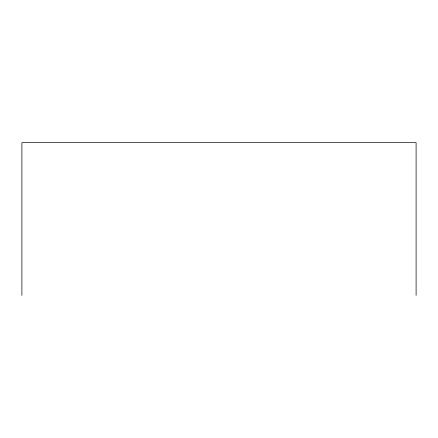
<?xml version="1.0" encoding="UTF-8"?>
<svg xmlns="http://www.w3.org/2000/svg" width="438" height="438" viewBox="0 0 438 438"><rect width="100%" height="100%" fill="white"/><g stroke="black" fill="none" stroke-linecap="round" stroke-linejoin="round"><path stroke-width="0.66" d="M416.1 295.376L416.1 142.624L21.9 142.624L21.9 295.376"/></g></svg>
